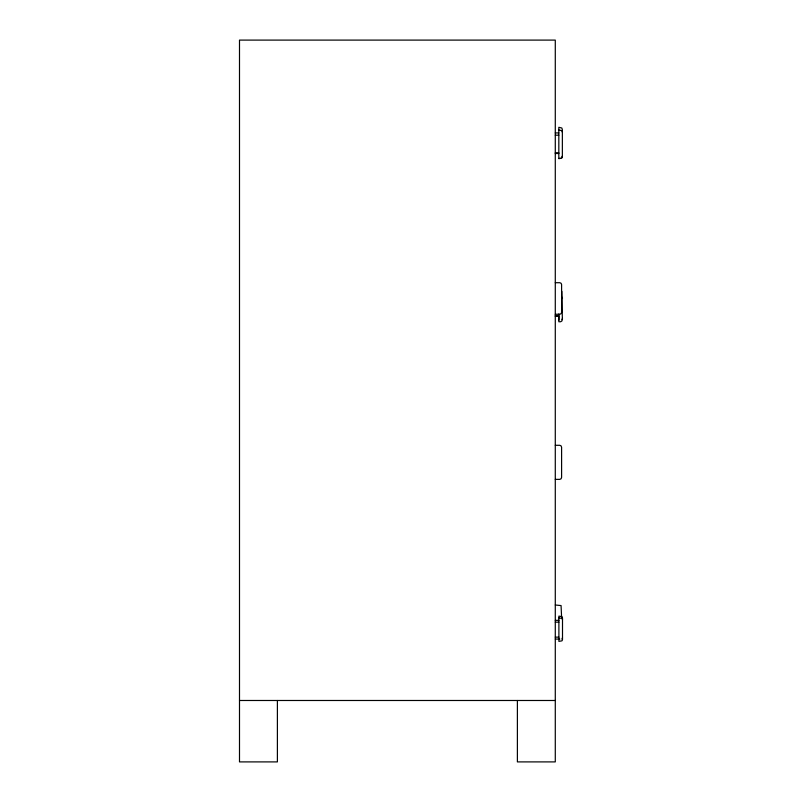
<?xml version="1.0" encoding="UTF-8"?>
<svg xmlns="http://www.w3.org/2000/svg" width="802" height="802" viewBox="0 0 802 802"><rect width="100%" height="100%" fill="white"/><g stroke="black" fill="none" stroke-linecap="round" stroke-linejoin="round"><path stroke-width="1.2" d="M561.841 157.743L562.362 156.029M561.971 319.637L562.503 318.354M561.971 639.034L562.503 637.75M558.824 130.014L561.841 130.666L562.362 132.23M555.285 132.931L558.824 132.931M555.285 135.187L558.824 135.187M555.285 152.821L558.824 152.821M555.285 153.493L558.824 153.493M558.824 158.445L560.588 158.445M555.285 282.715L559.796 282.715L561.069 283.246L561.601 284.52L561.601 312.449L561.069 313.722L559.796 314.254L555.285 314.254M555.285 315.938L558.894 315.687M555.285 316.128L558.824 316.128M555.285 445.3L559.796 445.3L561.069 445.872L561.601 447.255L561.601 477.421L561.069 478.794L559.796 479.365L555.285 479.365M555.285 604.999L561.069 605.57L561.601 617.319M558.894 617.921L561.971 618.452L562.503 619.735M555.285 620.347L558.894 620.347M555.285 622.151L558.894 622.151M555.285 637.139L558.894 637.139M555.285 639.064L559.796 639.064M239.497 700.487L555.285 700.487M561.971 297.251L562.503 298.534M561.841 291.316L562.362 319.336L561.841 321.051L560.588 321.752L558.824 321.752L558.824 313.973M558.894 316.74L558.894 320.178M517.39 700.487L517.39 761.9L555.285 761.9L555.285 40.1L239.497 40.1L239.497 761.9L277.392 761.9L277.392 700.487M562.362 156.44L561.841 158.014L558.824 158.666L558.824 127.307L561.841 128.009L562.362 129.724L562.362 156.44M562.503 639.555L561.971 640.838L558.894 641.379L558.894 616.116L561.971 616.648L562.503 617.931L562.503 639.555"/></g></svg>
